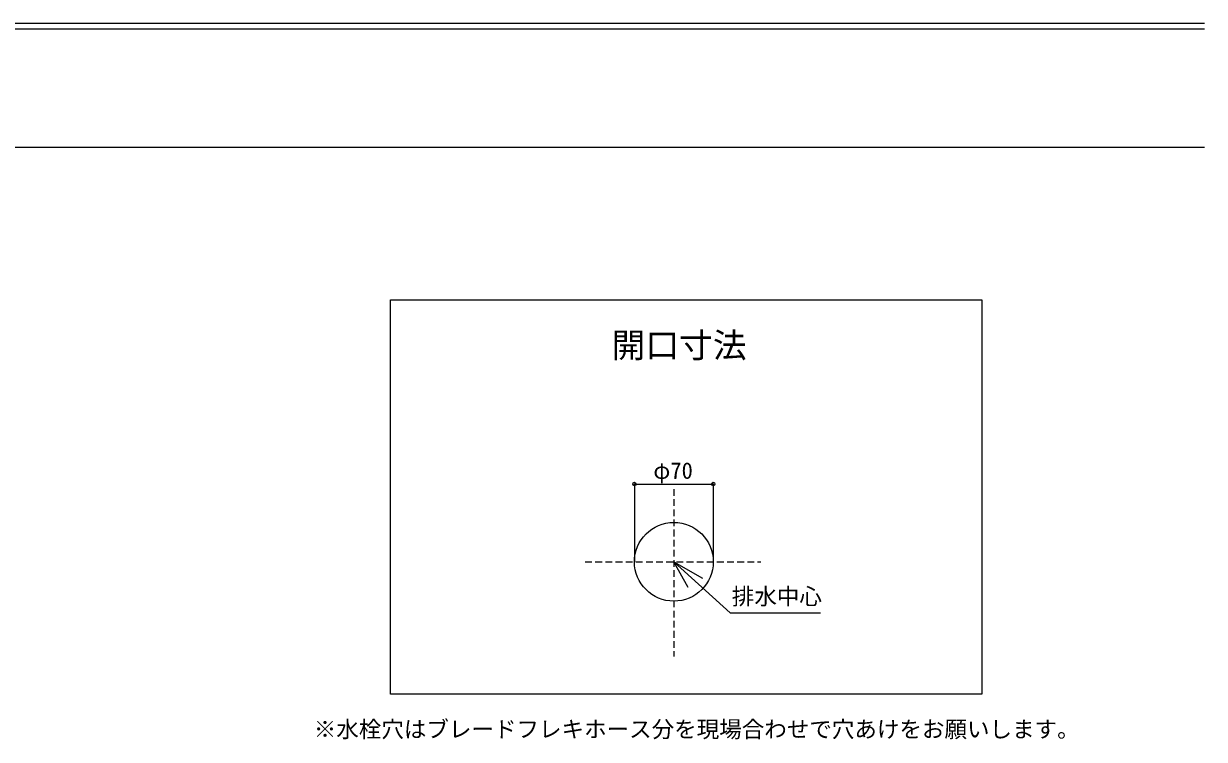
# Model space of a CAD drawing. Units: millimetres, scale not verified. Extents: x -1002 to 1003, y -687 to 676.
# Drawn here: x -46 to 1002, y 4 to 640 of the extents above; entities that cross this region are included whole.
import ezdxf
from ezdxf.enums import TextEntityAlignment as Align

# ---------------------------------------------------------------- set-up
doc = ezdxf.new("R2010")
doc.units = ezdxf.units.MM
doc.header["$LTSCALE"] = 5
doc.header["$PDMODE"] = 32
doc.header["$PDSIZE"] = 3
doc.linetypes.add('DASHED1', pattern=[1.8, 1.2, -0.6])
doc.layers.add('F-0', color=7, linetype='Continuous', lineweight=15)
doc.styles.add('ＭＳ ゴシック', font='')
doc.styles.get('ＭＳ ゴシック').set_extended_font_data('MS Gothic')

msp = doc.modelspace()

# ---------------------------------------------------------------- linework, layer by layer
at = {"layer": 'F-0'}
for p, q in [((1002.034, 640.036), (-1002.086, 640.036)), ((1002.034, 635.036), (-1002.086, 635.036)), ((1002.034, 530.036), (-1002.086, 530.036)), ((804.504, 394.612), (804.504, 44.648)), ((531.094, 162.12), (581.109, 116.85)), ((531.094, 162.12), (556.437, 147.689)), ((543.891, 139.158), (531.094, 162.12)), ((581.109, 116.85), (661.293, 116.85)), ((804.504, 44.648), (279.557, 44.648))]:
    msp.add_line(p, q, dxfattribs=at)
at = {"layer": 'F-0', "color": 4, "lineweight": 9}
for p, q in [((496.094, 231.181), (566.094, 231.181)), ((496.094, 231.181), (496.094, 162.12)), ((566.094, 231.181), (566.094, 162.12))]:
    msp.add_line(p, q, dxfattribs=at)
at = {"layer": 'F-0', "color": 4, "linetype": 'DASHED1', "lineweight": 9}
for p, q in [((531.094, 226.682), (531.094, 77.874)), ((452.363, 162.12), (608.323, 162.12))]:
    msp.add_line(p, q, dxfattribs=at)
at = {"layer": 'F-0'}
msp.add_lwpolyline([(279.557, 44.648), (279.557, 394.612), (804.504, 394.612)], dxfattribs=at)
msp.add_circle((531.094, 162.12), 35, dxfattribs=at)
at = {"layer": 'F-0', "color": 6}
for p in [(496.094, 231.181), (566.094, 231.181)]:
    msp.add_point(p, dxfattribs=at)

# ---------------------------------------------------------------- texts
at = {"layer": 'F-0', "style": 'ＭＳ ゴシック'}
for s, height, p in [('開口寸法', 21.99, (475.715, 336.82)), ('φ70', 14.66, (512.819, 231.371)), ('排水中心', 14.66, (582.511, 119.653)), ('※水栓穴はブレードフレキホース分を現場合わせで穴あけをお願いします。', 14.66, (211.412, 1.705))]:
    msp.add_text(s, height=height, dxfattribs=at).set_placement(p, align=Align.BOTTOM_LEFT)

doc.saveas('drawing.dxf')
